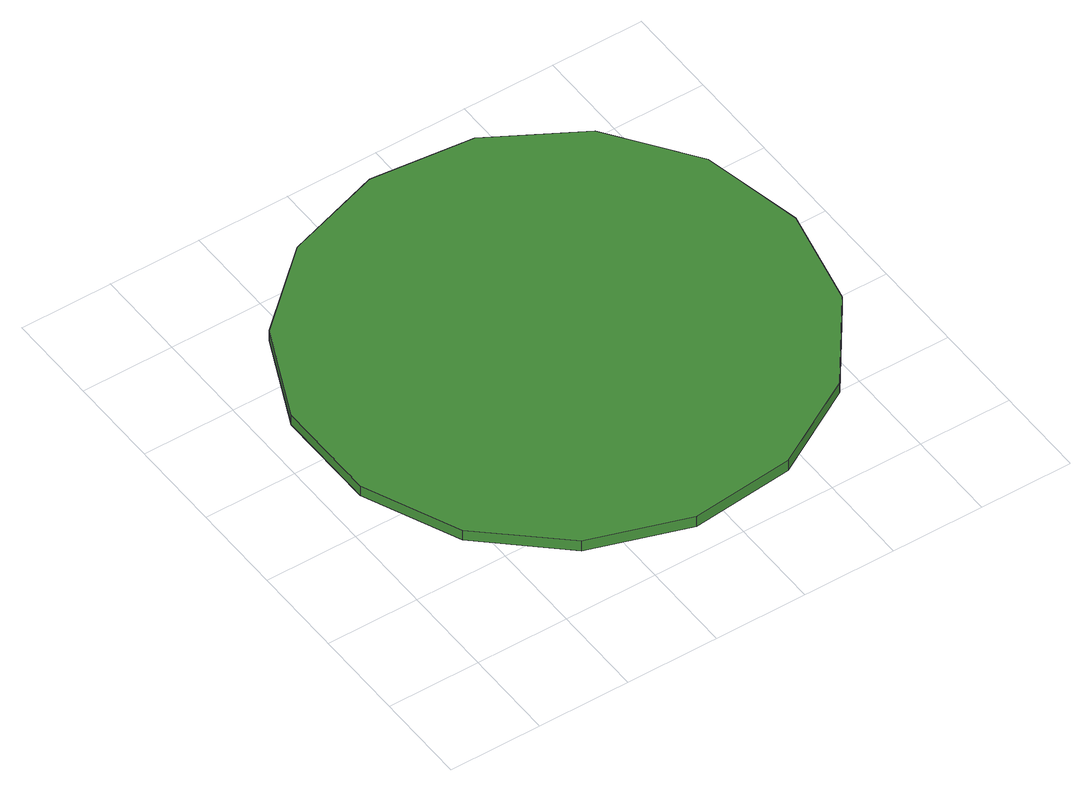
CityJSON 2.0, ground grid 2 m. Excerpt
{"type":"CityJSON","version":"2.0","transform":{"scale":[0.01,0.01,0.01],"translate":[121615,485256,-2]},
"CityObjects":{
"tree1":{"type":"SolitaryVegetationObject","attributes":{"function":"something"}},
"tree2":{"type":"SolitaryVegetationObject","attributes":{"function":"something"}},
"tree3":{"type":"SolitaryVegetationObject","attributes":{"function":"something"}},
"tree4":{"type":"SolitaryVegetationObject","attributes":{"function":"something"}},
"tree5":{"type":"SolitaryVegetationObject","attributes":{"function":"something"},"geometry":[{"type":"MultiSurface","lod":"1","boundaries":[[[0,1,2,3,4,5,6,7,8,9,10,11,12,13,14]],[[15,16,17,18,19,20,21,22,23,24,25,26,27,28,29]],[[0,29,28,1]],[[1,28,27,2]],[[2,27,26,3]],[[3,26,25,4]],[[4,25,24,5]],[[5,24,23,6]],[[6,23,22,7]],[[7,22,21,8]],[[8,21,20,9]],[[9,20,19,10]],[[10,19,18,11]],[[11,18,17,12]],[[12,17,16,13]],[[13,16,15,14]],[[14,15,29,0]]]}]}
},
"vertices":[
[1130,595,108],[1084,813,108],[953,994,108],[759,1106,108],[537,1129,108],[325,1060,108],[159,911,108],[68,707,108],[68,483,108],[159,279,108],[325,130,108],[537,61,108],[759,84,108],[953,196,108],[1084,377,108],[1084,377,82],[953,196,82],[759,84,82],[537,61,82],[325,130,82],[159,279,82],[68,483,82],[68,707,82],[159,911,82],[325,1060,82],[537,1129,82],[759,1106,82],[953,994,82],[1084,813,82],[1130,595,82]
]}
